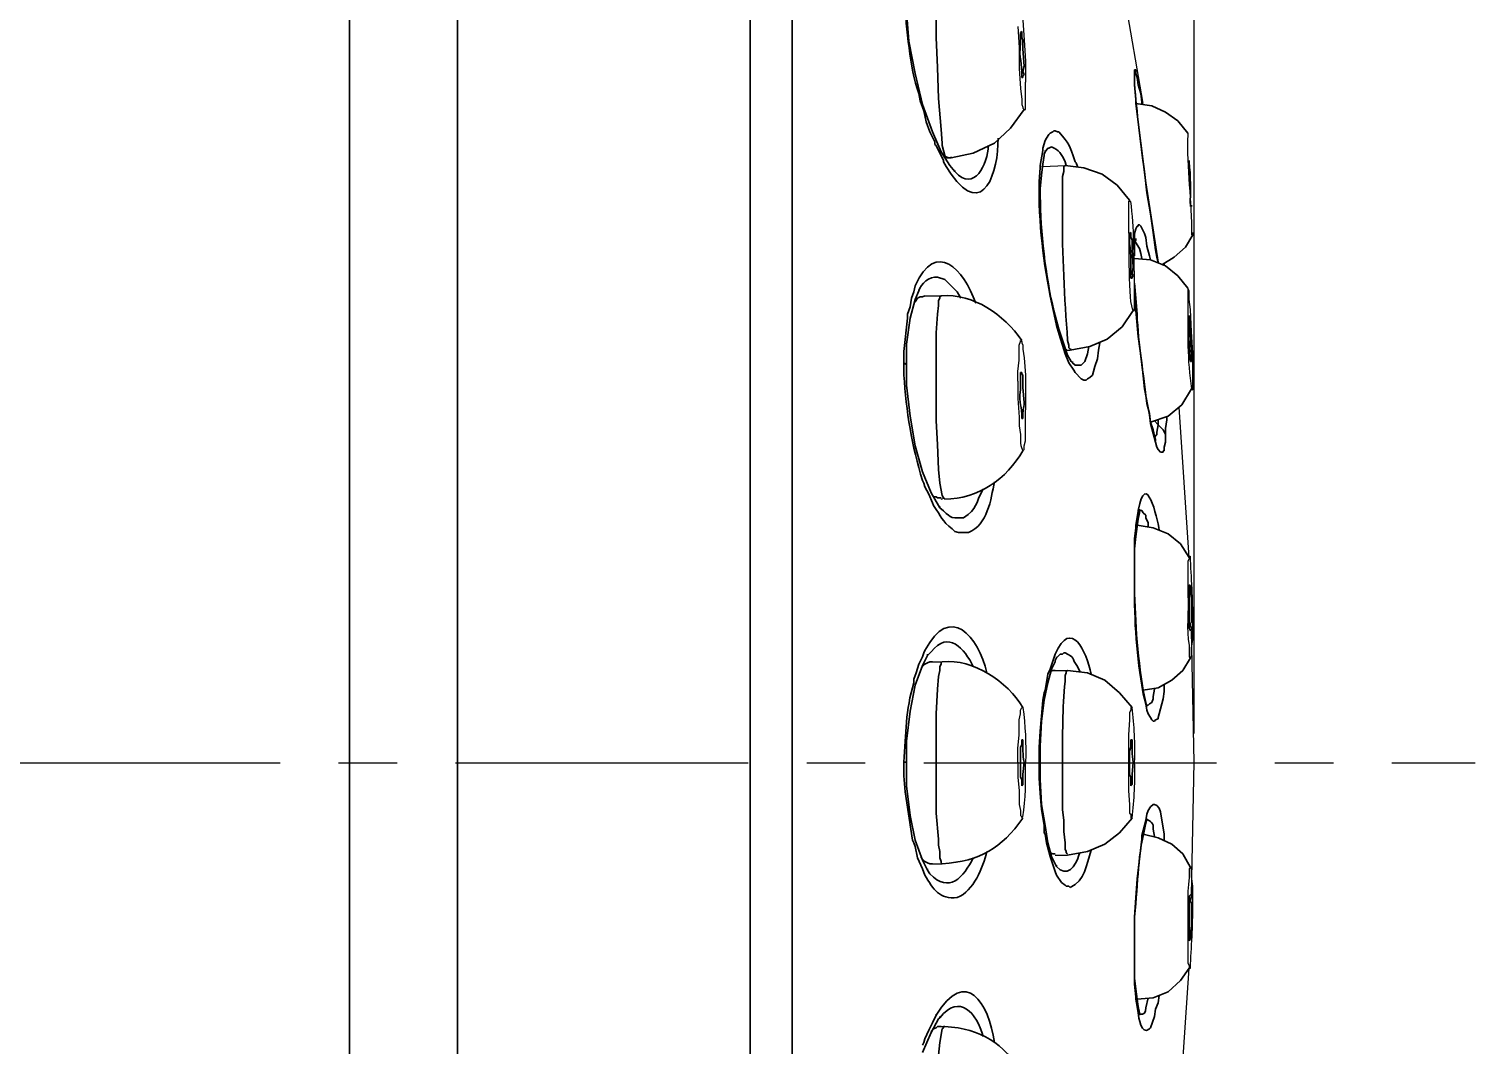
# Model space of a CAD drawing. Header units: millimetres. Extents: x 3631 to 3841, y 294 to 591.
# Drawn here: x 3772.29 to 3803.67, y 500.33 to 522.37 of the extents above; entities that cross this region are included whole.
import ezdxf

# ---------------------------------------------------------------- set-up
doc = ezdxf.new("R2010")
doc.units = ezdxf.units.MM
doc.header["$LTSCALE"] = 0.1
doc.linetypes.add('CENTERX2', pattern=[101.6, 63.5, -12.7, 12.7, -12.7])
for name, color, linetype in [('_U+B808_U+C774_U+C5B4 1', 7, 'Continuous'), ('CENTER', 1, 'CENTERX2'), ('DIM', 3, 'Continuous')]:
    doc.layers.add(name, color=color, linetype=linetype)

msp = doc.modelspace()

# ---------------------------------------------------------------- linework, layer by layer
at = {"layer": '_U+B808_U+C774_U+C5B4 1', "color": 7, "lineweight": 30}
for p, q in [((3779.252, 546.234), (3779.252, 466.665)), ((3781.593, 466.665), (3781.593, 546.234)), ((3787.944, 546.234), (3787.944, 466.692)), ((3788.859, 545.642), (3788.859, 467.257)), ((3791.98, 522.85), (3791.98, 522.177)), ((3791.388, 522.097), (3791.334, 522.743)), ((3793.837, 522.312), (3793.81, 522.285)), ((3793.81, 522.285), (3793.81, 522.07)), ((3793.837, 522.177), (3793.837, 522.312)), ((3791.522, 521.397), (3791.388, 522.097)), ((3791.98, 522.177), (3792.007, 521.532)), ((3793.864, 522.124), (3793.837, 522.177)), ((3793.864, 521.935), (3793.864, 522.124)), ((3793.89, 521.559), (3793.864, 521.935)), ((3791.684, 520.724), (3791.522, 521.397)), ((3792.007, 521.532), (3792.034, 520.859)), ((3793.864, 521.451), (3793.89, 521.559)), ((3793.89, 521.37), (3793.864, 521.451)), ((3793.864, 521.343), (3793.89, 521.37)), ((3793.864, 521.316), (3793.864, 521.343)), ((3796.285, 521.316), (3796.285, 521.478)), ((3796.285, 521.424), (3796.285, 521.478)), ((3796.285, 521.478), (3796.312, 521.478)), ((3796.285, 521.397), (3796.285, 521.424)), ((3796.285, 521.397), (3796.285, 521.316)), ((3796.285, 521.316), (3796.285, 521.343)), ((3796.285, 521.182), (3796.285, 521.316)), ((3796.285, 521.155), (3796.285, 521.316)), ((3796.312, 521.478), (3796.312, 521.397)), ((3796.312, 521.397), (3796.339, 521.316)), ((3796.339, 521.316), (3796.339, 521.343)), ((3796.339, 521.316), (3796.366, 521.155)), ((3791.603, 520.967), (3791.63, 520.805)), ((3796.285, 521.155), (3796.312, 520.832)), ((3796.366, 521.155), (3796.42, 520.967)), ((3796.42, 520.967), (3796.447, 520.778)), ((3791.711, 520.59), (3791.63, 520.805)), ((3791.899, 520.132), (3791.684, 520.724)), ((3792.034, 520.859), (3792.088, 520.186)), ((3796.312, 520.832), (3796.312, 520.751)), ((3796.662, 520.697), (3796.312, 520.751)), ((3796.527, 519.029), (3796.312, 520.751)), ((3796.447, 520.778), (3796.447, 520.724)), ((3796.958, 520.563), (3796.662, 520.697)), ((3791.765, 520.348), (3791.711, 520.59)), ((3791.845, 520.132), (3791.765, 520.348)), ((3793.594, 520.213), (3793.89, 520.617)), ((3797.227, 520.375), (3796.958, 520.563)), ((3797.442, 520.105), (3797.227, 520.375)), ((3791.953, 519.917), (3791.845, 520.132)), ((3792.088, 519.702), (3791.899, 520.132)), ((3792.088, 520.186), (3792.114, 519.89)), ((3793.245, 519.89), (3793.594, 520.213)), ((3791.953, 519.863), (3791.953, 519.917)), ((3791.98, 519.836), (3791.953, 519.863)), ((3792.141, 519.513), (3791.98, 519.836)), ((3792.276, 519.406), (3792.088, 519.702)), ((3792.114, 519.89), (3792.114, 519.836)), ((3792.114, 519.836), (3792.168, 519.621)), ((3792.787, 519.675), (3793.245, 519.89)), ((3794.24, 519.406), (3794.294, 519.729)), ((3794.294, 519.783), (3794.294, 519.729)), ((3794.321, 519.648), (3794.348, 519.702)), ((3794.348, 519.702), (3794.402, 519.783)), ((3794.348, 519.702), (3794.348, 519.729)), ((3794.348, 519.702), (3794.348, 519.729)), ((3794.402, 519.783), (3794.429, 519.783)), ((3794.429, 519.783), (3794.482, 519.809)), ((3792.168, 519.594), (3792.141, 519.594)), ((3792.141, 519.487), (3792.141, 519.513)), ((3792.195, 519.379), (3792.141, 519.487)), ((3792.168, 519.621), (3792.195, 519.594)), ((3792.222, 519.567), (3792.168, 519.594)), ((3792.195, 519.594), (3792.249, 519.567)), ((3792.303, 519.217), (3792.195, 519.379)), ((3792.249, 519.567), (3792.222, 519.567)), ((3792.249, 519.567), (3792.303, 519.567)), ((3792.384, 519.271), (3792.276, 519.406)), ((3792.303, 519.567), (3792.787, 519.675)), ((3792.303, 519.567), (3792.303, 519.594)), ((3794.24, 519.406), (3794.24, 519.352)), ((3794.267, 519.191), (3794.294, 519.433)), ((3794.294, 519.379), (3794.267, 519.379)), ((3794.294, 519.433), (3794.321, 519.621)), ((3794.321, 519.621), (3794.321, 519.648)), ((3794.778, 519.406), (3794.752, 519.379)), ((3794.752, 519.379), (3794.752, 519.271)), ((3794.805, 519.406), (3794.778, 519.487)), ((3795.182, 519.352), (3794.778, 519.406)), ((3794.994, 519.487), (3795.021, 519.46)), ((3795.021, 519.46), (3795.048, 519.379)), ((3797.469, 519.487), (3797.469, 519.513)), ((3792.384, 519.271), (3792.384, 519.298)), ((3794.213, 519.056), (3794.24, 519.352)), ((3794.213, 519.056), (3794.213, 518.948)), ((3794.24, 518.895), (3794.267, 519.191)), ((3794.752, 519.271), (3794.725, 519.164)), ((3794.725, 519.164), (3794.725, 518.41)), ((3795.586, 519.217), (3795.182, 519.352)), ((3795.909, 518.975), (3795.586, 519.217)), ((3796.554, 518.814), (3796.501, 519.271)), ((3794.213, 518.733), (3794.213, 518.948)), ((3794.213, 518.787), (3794.24, 518.76)), ((3794.24, 518.733), (3794.24, 518.895)), ((3794.24, 518.733), (3794.24, 518.76)), ((3794.24, 518.76), (3794.24, 518.733)), ((3796.178, 518.652), (3795.909, 518.975)), ((3796.797, 517.307), (3796.527, 519.029)), ((3796.554, 518.814), (3796.635, 518.356)), ((3797.523, 518.518), (3797.523, 518.545)), ((3796.366, 518.087), (3796.366, 518.114)), ((3796.366, 518.114), (3796.393, 518.114)), ((3796.393, 518.114), (3796.42, 518.087)), ((3796.635, 518.356), (3796.689, 517.953)), ((3796.205, 517.953), (3796.178, 517.926)), ((3796.178, 517.926), (3796.178, 517.711)), ((3796.205, 517.845), (3796.205, 517.953)), ((3796.231, 517.791), (3796.205, 517.845)), ((3796.285, 517.926), (3796.312, 518.033)), ((3796.285, 517.818), (3796.285, 517.926)), ((3796.285, 517.791), (3796.285, 517.818)), ((3796.312, 518.033), (3796.339, 518.087)), ((3796.312, 517.791), (3796.312, 517.818)), ((3796.339, 518.087), (3796.366, 518.087)), ((3796.42, 518.087), (3796.501, 517.926)), ((3796.501, 517.926), (3796.527, 517.845)), ((3796.527, 517.845), (3796.554, 517.657)), ((3796.689, 517.953), (3796.743, 517.576)), ((3797.389, 517.63), (3797.55, 517.899)), ((3796.231, 517.576), (3796.231, 517.791)), ((3796.258, 517.199), (3796.231, 517.576)), ((3796.285, 517.711), (3796.312, 517.791)), ((3796.285, 517.684), (3796.285, 517.791)), ((3796.285, 517.791), (3796.285, 517.711)), ((3796.285, 517.684), (3796.285, 517.711)), ((3796.285, 517.684), (3796.285, 517.711)), ((3796.285, 517.711), (3796.285, 517.603)), ((3796.285, 517.63), (3796.285, 517.684)), ((3796.285, 517.442), (3796.285, 517.63)), ((3796.312, 517.737), (3796.339, 517.684)), ((3796.339, 517.684), (3796.393, 517.603)), ((3796.393, 517.603), (3796.42, 517.495)), ((3796.42, 517.495), (3796.447, 517.388)), ((3796.554, 517.657), (3796.608, 517.442)), ((3796.77, 517.415), (3796.743, 517.576)), ((3797.146, 517.415), (3797.389, 517.63)), ((3796.231, 517.065), (3796.258, 517.199)), ((3796.635, 517.361), (3796.285, 517.388)), ((3796.635, 517.361), (3796.608, 517.442)), ((3796.958, 517.226), (3796.635, 517.361)), ((3796.797, 517.307), (3796.77, 517.415)), ((3796.877, 517.253), (3797.146, 517.415)), ((3796.931, 517.253), (3796.931, 517.28)), ((3797.227, 517.011), (3796.958, 517.226)), ((3796.258, 517.011), (3796.231, 517.065)), ((3796.231, 516.984), (3796.258, 517.011)), ((3796.231, 516.957), (3796.231, 516.984)), ((3797.442, 516.742), (3797.227, 517.011)), ((3791.496, 516.661), (3791.442, 516.527)), ((3791.522, 516.796), (3791.496, 516.661)), ((3791.522, 516.5), (3791.603, 516.688)), ((3791.576, 516.527), (3791.63, 516.554)), ((3791.603, 516.688), (3791.603, 516.715)), ((3791.63, 516.554), (3791.684, 516.554)), ((3791.684, 516.554), (3791.738, 516.58)), ((3792.088, 516.58), (3792.061, 516.554)), ((3792.061, 516.554), (3792.061, 516.527)), ((3796.312, 516.527), (3796.285, 516.85)), ((3796.285, 516.823), (3796.312, 516.338)), ((3791.361, 516.177), (3791.415, 516.338)), ((3791.415, 516.338), (3791.442, 516.527)), ((3791.415, 516.096), (3791.522, 516.5)), ((3791.522, 516.446), (3791.496, 516.419)), ((3791.522, 516.446), (3791.576, 516.527)), ((3792.034, 516.365), (3792.007, 516.177)), ((3792.061, 516.527), (3792.034, 516.473)), ((3792.034, 516.473), (3792.034, 516.365)), ((3794.644, 515.854), (3794.536, 516.258)), ((3796.016, 515.908), (3796.258, 516.258)), ((3796.339, 516.177), (3796.312, 516.527)), ((3796.312, 516.338), (3796.312, 516.258)), ((3796.366, 515.692), (3796.312, 516.258)), ((3791.28, 515.37), (3791.361, 516.096)), ((3791.334, 515.531), (3791.415, 516.096)), ((3791.361, 516.177), (3791.361, 516.096)), ((3792.007, 516.177), (3791.98, 515.773)), ((3794.563, 516.069), (3794.59, 515.935)), ((3794.59, 515.935), (3794.671, 515.666)), ((3797.469, 515.988), (3797.469, 516.15)), ((3791.98, 515.773), (3791.98, 514.939)), ((3794.752, 515.531), (3794.644, 515.854)), ((3794.671, 515.666), (3794.725, 515.504)), ((3794.832, 515.612), (3794.859, 515.504)), ((3795.317, 515.477), (3795.693, 515.639)), ((3795.693, 515.639), (3796.016, 515.908)), ((3796.447, 515.127), (3796.366, 515.692)), ((3791.28, 515.127), (3791.28, 515.37)), ((3791.334, 515.074), (3791.334, 515.531)), ((3794.778, 515.316), (3794.725, 515.504)), ((3794.832, 515.289), (3794.752, 515.531)), ((3794.859, 515.127), (3794.778, 515.316)), ((3794.805, 515.423), (3794.805, 515.396)), ((3794.913, 515.154), (3794.832, 515.289)), ((3794.859, 515.504), (3794.859, 515.45)), ((3794.859, 515.45), (3794.886, 515.423)), ((3794.886, 515.396), (3795.317, 515.477)), ((3794.886, 515.423), (3794.913, 515.423)), ((3795.263, 515.316), (3795.209, 515.154)), ((3795.29, 515.477), (3795.263, 515.316)), ((3795.505, 515.396), (3795.478, 515.208)), ((3795.532, 515.558), (3795.505, 515.396)), ((3797.523, 515.289), (3797.523, 515.154)), ((3791.28, 515.127), (3791.28, 514.858)), ((3791.28, 515.127), (3791.307, 515.1)), ((3791.307, 515.1), (3791.334, 515.074)), ((3791.334, 515.074), (3791.334, 515.1)), ((3791.334, 514.643), (3791.334, 515.074)), ((3794.967, 514.966), (3794.859, 515.127)), ((3794.94, 515.127), (3794.913, 515.154)), ((3794.94, 515.127), (3794.94, 515.154)), ((3794.994, 515.074), (3794.94, 515.127)), ((3795.128, 515.074), (3794.994, 515.074)), ((3795.209, 515.154), (3795.128, 515.074)), ((3795.424, 515.047), (3795.397, 514.939)), ((3795.478, 515.208), (3795.424, 515.047)), ((3796.501, 514.562), (3796.447, 515.127)), ((3797.523, 515.154), (3797.496, 515.154)), ((3791.98, 514.939), (3791.98, 513.863)), ((3793.837, 514.885), (3793.837, 514.912)), ((3793.864, 514.858), (3793.837, 514.885)), ((3793.864, 514.589), (3793.864, 514.858)), ((3794.994, 514.912), (3794.967, 514.966)), ((3795.128, 514.778), (3794.994, 514.912)), ((3795.182, 514.751), (3795.128, 514.778)), ((3795.236, 514.751), (3795.182, 514.751)), ((3795.263, 514.778), (3795.236, 514.751)), ((3795.317, 514.804), (3795.263, 514.778)), ((3795.37, 514.858), (3795.317, 514.804)), ((3795.397, 514.939), (3795.37, 514.858)), ((3791.415, 513.97), (3791.334, 514.643)), ((3793.89, 514.266), (3793.864, 514.589)), ((3796.608, 513.997), (3796.501, 514.562)), ((3797.308, 514.212), (3797.523, 514.562)), ((3797.012, 513.97), (3797.308, 514.212)), ((3791.522, 513.324), (3791.415, 513.97)), ((3791.98, 513.863), (3792.007, 513.351)), ((3796.635, 513.809), (3796.608, 513.997)), ((3796.635, 513.836), (3797.012, 513.97)), ((3796.689, 513.594), (3796.635, 513.809)), ((3796.716, 513.863), (3796.797, 513.782)), ((3796.77, 513.62), (3796.797, 513.782)), ((3796.797, 513.782), (3796.797, 513.89)), ((3796.877, 513.701), (3796.797, 513.782)), ((3796.985, 513.89), (3796.958, 513.701)), ((3796.985, 513.89), (3796.985, 513.97)), ((3796.743, 513.405), (3796.689, 513.594)), ((3796.77, 513.567), (3796.716, 513.513)), ((3796.77, 513.298), (3796.743, 513.405)), ((3796.77, 513.62), (3796.77, 513.567)), ((3796.904, 513.674), (3796.877, 513.701)), ((3796.958, 513.567), (3796.904, 513.674)), ((3796.958, 513.405), (3796.931, 513.298)), ((3796.958, 513.701), (3796.958, 513.513)), ((3796.958, 513.513), (3796.958, 513.567)), ((3796.958, 513.513), (3796.958, 513.405)), ((3791.684, 512.759), (3791.522, 513.324)), ((3792.007, 513.351), (3792.034, 512.813)), ((3796.797, 513.244), (3796.77, 513.298)), ((3796.85, 513.19), (3796.797, 513.244)), ((3796.904, 513.19), (3796.85, 513.19)), ((3796.931, 513.217), (3796.904, 513.217)), ((3796.904, 513.217), (3796.904, 513.19)), ((3796.931, 513.298), (3796.931, 513.217)), ((3792.034, 512.813), (3792.061, 512.517)), ((3791.872, 512.302), (3791.684, 512.759)), ((3791.711, 512.517), (3791.684, 512.571)), ((3791.738, 512.436), (3791.711, 512.517)), ((3792.061, 512.517), (3792.114, 512.248)), ((3791.818, 512.275), (3791.738, 512.436)), ((3791.899, 512.087), (3791.818, 512.275)), ((3792.034, 512.033), (3791.872, 512.302)), ((3791.926, 512.221), (3791.872, 512.302)), ((3791.98, 512.221), (3791.926, 512.221)), ((3792.007, 512.194), (3791.98, 512.221)), ((3792.088, 512.194), (3792.007, 512.194)), ((3792.114, 512.248), (3792.141, 512.194)), ((3792.141, 512.194), (3792.168, 512.167)), ((3791.899, 512.087), (3791.926, 512.033)), ((3792.061, 511.979), (3792.034, 512.033)), ((3792.061, 511.979), (3792.061, 512.006)), ((3796.312, 511.602), (3796.366, 511.898)), ((3796.366, 511.925), (3796.366, 511.898)), ((3796.366, 511.737), (3796.393, 511.871)), ((3796.393, 511.871), (3796.393, 511.952)), ((3796.393, 511.925), (3796.447, 511.925)), ((3796.447, 511.925), (3796.474, 511.871)), ((3796.474, 511.871), (3796.527, 511.818)), ((3796.285, 511.306), (3796.312, 511.549)), ((3796.312, 511.602), (3796.312, 511.549)), ((3796.312, 511.36), (3796.339, 511.575)), ((3796.339, 511.575), (3796.366, 511.737)), ((3796.689, 511.549), (3796.339, 511.602)), ((3796.527, 511.818), (3796.527, 511.764)), ((3796.527, 511.764), (3796.581, 511.656)), ((3796.581, 511.656), (3796.581, 511.575)), ((3797.012, 511.414), (3796.689, 511.549)), ((3796.285, 511.091), (3796.312, 511.36)), ((3796.285, 511.064), (3796.285, 511.306)), ((3797.281, 511.199), (3797.012, 511.414)), ((3796.285, 511.01), (3796.285, 511.091)), ((3796.285, 511.064), (3796.285, 511.01)), ((3796.285, 511.064), (3796.285, 511.01)), ((3796.285, 510.876), (3796.285, 511.01)), ((3796.285, 511.01), (3796.285, 510.768)), ((3797.469, 510.903), (3797.281, 511.199)), ((3796.285, 510.553), (3796.285, 510.876)), ((3796.285, 510.768), (3796.285, 510.445)), ((3796.285, 510.445), (3796.285, 510.553)), ((3796.285, 510.445), (3796.285, 510.472)), ((3796.285, 510.257), (3796.285, 510.445)), ((3797.469, 510.311), (3797.496, 510.284)), ((3797.496, 510.284), (3797.496, 510.149)), ((3797.469, 509.369), (3797.469, 509.961)), ((3797.496, 510.149), (3797.523, 510.015)), ((3797.523, 510.015), (3797.523, 509.692)), ((3797.523, 509.692), (3797.523, 509.503)), ((3797.496, 509.315), (3797.469, 509.369)), ((3797.523, 509.503), (3797.496, 509.477)), ((3797.496, 509.477), (3797.496, 509.423)), ((3797.496, 509.423), (3797.523, 509.369)), ((3797.523, 509.342), (3797.496, 509.315)), ((3797.523, 509.369), (3797.523, 509.342)), ((3791.603, 508.589), (3791.684, 508.75)), ((3791.711, 508.831), (3791.684, 508.75)), ((3791.684, 508.562), (3791.792, 508.777)), ((3791.738, 508.885), (3791.711, 508.831)), ((3791.792, 508.777), (3791.872, 508.858)), ((3791.792, 508.777), (3791.792, 508.804)), ((3794.563, 508.804), (3794.456, 508.481)), ((3794.563, 508.669), (3794.59, 508.723)), ((3794.59, 508.723), (3794.59, 508.75)), ((3794.617, 508.75), (3794.59, 508.723)), ((3797.335, 508.454), (3797.496, 508.723)), ((3791.549, 508.4), (3791.496, 508.266)), ((3791.522, 508.131), (3791.684, 508.562)), ((3791.549, 508.4), (3791.603, 508.589)), ((3791.684, 508.535), (3791.657, 508.508)), ((3791.684, 508.535), (3791.738, 508.589)), ((3791.738, 508.589), (3791.792, 508.615)), ((3791.792, 508.615), (3791.845, 508.642)), ((3791.845, 508.642), (3791.899, 508.642)), ((3792.061, 508.454), (3792.034, 508.319)), ((3792.088, 508.589), (3792.061, 508.535)), ((3792.061, 508.535), (3792.061, 508.454)), ((3792.114, 508.642), (3792.088, 508.615)), ((3792.088, 508.615), (3792.088, 508.589)), ((3794.402, 508.185), (3794.482, 508.481)), ((3794.456, 508.481), (3794.402, 508.373)), ((3794.509, 508.454), (3794.456, 508.427)), ((3794.482, 508.481), (3794.563, 508.642)), ((3794.563, 508.454), (3794.509, 508.454)), ((3794.563, 508.642), (3794.563, 508.669)), ((3795.263, 508.4), (3794.832, 508.454)), ((3795.048, 508.535), (3795.101, 508.427)), ((3795.64, 508.239), (3795.263, 508.4)), ((3797.093, 508.239), (3797.335, 508.454)), ((3791.415, 507.566), (3791.522, 508.131)), ((3791.496, 508.266), (3791.496, 508.185)), ((3792.034, 508.319), (3792.007, 508.05)), ((3794.321, 507.808), (3794.402, 508.185)), ((3794.348, 508.023), (3794.402, 508.373)), ((3795.962, 507.97), (3795.64, 508.239)), ((3796.474, 507.943), (3796.447, 508.131)), ((3796.474, 508.023), (3796.797, 508.077)), ((3796.797, 508.077), (3797.093, 508.239)), ((3796.931, 508.158), (3796.931, 507.997)), ((3792.007, 508.05), (3791.98, 507.512)), ((3794.267, 507.351), (3794.321, 507.808)), ((3794.267, 507.458), (3794.294, 507.808)), ((3794.321, 507.97), (3794.294, 507.808)), ((3794.348, 508.023), (3794.321, 507.97)), ((3796.231, 507.647), (3795.962, 507.97)), ((3796.527, 507.727), (3796.474, 507.943)), ((3796.527, 507.754), (3796.501, 507.889)), ((3796.554, 507.674), (3796.527, 507.754)), ((3796.662, 507.754), (3796.608, 507.727)), ((3796.689, 507.835), (3796.662, 507.754)), ((3796.716, 508.05), (3796.689, 507.889)), ((3796.689, 507.889), (3796.689, 507.835)), ((3796.904, 507.835), (3796.823, 507.512)), ((3796.931, 507.997), (3796.904, 507.835)), ((3791.334, 506.92), (3791.415, 507.566)), ((3791.98, 507.512), (3791.98, 506.463)), ((3794.24, 507.135), (3794.267, 507.458)), ((3796.554, 507.593), (3796.527, 507.727)), ((3796.581, 507.701), (3796.554, 507.701)), ((3796.581, 507.512), (3796.554, 507.593)), ((3796.608, 507.727), (3796.581, 507.701)), ((3796.635, 507.431), (3796.581, 507.512)), ((3796.823, 507.512), (3796.797, 507.431)), ((3794.213, 506.786), (3794.24, 507.135)), ((3794.24, 506.813), (3794.267, 507.351)), ((3796.662, 507.378), (3796.635, 507.431)), ((3796.689, 507.351), (3796.662, 507.378)), ((3796.716, 507.351), (3796.689, 507.351)), ((3796.743, 507.378), (3796.716, 507.351)), ((3796.797, 507.405), (3796.743, 507.378)), ((3796.797, 507.431), (3796.797, 507.405)), ((3791.334, 506.463), (3791.334, 506.92)), ((3793.837, 506.839), (3793.81, 506.786)), ((3793.837, 506.947), (3793.837, 506.839)), ((3794.24, 506.463), (3794.24, 506.813)), ((3796.205, 506.947), (3796.205, 506.786)), ((3793.81, 506.786), (3793.81, 506.463)), ((3794.213, 506.463), (3794.213, 506.786)), ((3796.205, 506.786), (3796.178, 506.705)), ((3796.178, 506.705), (3796.178, 506.463)), ((3791.28, 506.463), (3791.334, 506.463)), ((3791.28, 506.463), (3791.28, 506.167)), ((3791.334, 505.952), (3791.334, 506.463)), ((3791.98, 506.463), (3791.98, 505.36)), ((3793.81, 506.463), (3793.81, 506.14)), ((3793.864, 506.194), (3793.89, 506.463)), ((3793.864, 505.978), (3793.864, 506.194)), ((3794.213, 506.463), (3794.24, 506.463)), ((3794.213, 506.113), (3794.213, 506.463)), ((3794.24, 506.086), (3794.24, 506.463)), ((3794.725, 506.463), (3794.725, 505.44)), ((3796.178, 506.463), (3796.178, 506.194)), ((3796.178, 506.194), (3796.205, 506.14)), ((3796.231, 506.194), (3796.258, 506.463)), ((3796.231, 505.978), (3796.231, 506.194)), ((3791.307, 505.817), (3791.28, 506.167)), ((3791.415, 505.306), (3791.334, 505.952)), ((3793.81, 506.14), (3793.837, 506.086)), ((3793.837, 506.086), (3793.837, 505.952)), ((3793.837, 505.952), (3793.864, 505.978)), ((3794.24, 505.79), (3794.213, 506.113)), ((3794.267, 505.548), (3794.24, 506.086)), ((3796.205, 506.14), (3796.205, 505.952)), ((3796.205, 505.952), (3796.231, 505.978)), ((3791.469, 504.768), (3791.307, 505.817)), ((3794.267, 505.44), (3794.24, 505.79)), ((3791.522, 504.768), (3791.415, 505.306)), ((3791.98, 505.36), (3792.034, 504.794)), ((3794.348, 505.09), (3794.267, 505.548)), ((3794.321, 505.09), (3794.267, 505.44)), ((3794.725, 505.44), (3794.752, 505.198)), ((3795.962, 504.929), (3796.231, 505.252)), ((3796.527, 505.198), (3796.554, 505.333)), ((3796.554, 505.333), (3796.581, 505.413)), ((3796.581, 505.413), (3796.635, 505.494)), ((3796.635, 505.494), (3796.689, 505.548)), ((3796.689, 505.548), (3796.716, 505.548)), ((3796.716, 505.548), (3796.77, 505.521)), ((3796.77, 505.521), (3796.823, 505.467)), ((3796.823, 505.467), (3796.85, 505.386)), ((3796.85, 505.386), (3796.931, 504.902)), ((3794.321, 504.929), (3794.321, 505.09)), ((3794.348, 504.902), (3794.321, 504.929)), ((3794.402, 504.714), (3794.348, 505.09)), ((3794.752, 505.198), (3794.752, 504.956)), ((3794.752, 504.956), (3794.778, 504.714)), ((3795.64, 504.687), (3795.962, 504.929)), ((3796.447, 504.875), (3796.527, 505.198)), ((3796.689, 505.01), (3796.716, 504.848)), ((3791.496, 504.714), (3791.469, 504.768)), ((3791.522, 504.633), (3791.496, 504.714)), ((3791.684, 504.337), (3791.522, 504.768)), ((3791.522, 504.633), (3791.576, 504.391)), ((3792.034, 504.794), (3792.034, 504.66)), ((3792.034, 504.66), (3792.061, 504.525)), ((3794.375, 504.714), (3794.348, 504.902)), ((3794.429, 504.525), (3794.375, 504.714)), ((3794.482, 504.418), (3794.402, 504.714)), ((3794.778, 504.714), (3794.778, 504.579)), ((3795.263, 504.525), (3795.64, 504.687)), ((3796.339, 503.933), (3796.447, 504.794)), ((3796.447, 504.875), (3796.447, 504.794)), ((3796.797, 504.821), (3796.474, 504.902)), ((3797.093, 504.687), (3796.797, 504.821)), ((3796.931, 504.902), (3796.931, 504.768)), ((3797.335, 504.472), (3797.093, 504.687)), ((3791.684, 504.149), (3791.576, 504.391)), ((3791.657, 504.418), (3791.657, 504.391)), ((3791.738, 504.31), (3791.657, 504.391)), ((3791.792, 504.122), (3791.684, 504.337)), ((3791.792, 504.283), (3791.738, 504.31)), ((3792.061, 504.525), (3792.061, 504.391)), ((3792.061, 504.391), (3792.088, 504.31)), ((3792.088, 504.31), (3792.088, 504.283)), ((3794.429, 504.525), (3794.456, 504.418)), ((3794.456, 504.498), (3794.509, 504.472)), ((3794.536, 504.176), (3794.456, 504.418)), ((3794.59, 504.202), (3794.482, 504.418)), ((3794.509, 504.472), (3794.563, 504.472)), ((3794.778, 504.579), (3794.805, 504.525)), ((3794.805, 504.525), (3794.805, 504.498)), ((3794.805, 504.498), (3794.832, 504.472)), ((3794.832, 504.445), (3795.263, 504.525)), ((3795.074, 504.445), (3795.101, 504.498)), ((3797.496, 504.176), (3797.335, 504.472)), ((3791.684, 504.149), (3791.738, 504.014)), ((3791.845, 504.256), (3791.792, 504.283)), ((3791.792, 504.122), (3791.792, 504.149)), ((3791.792, 504.122), (3791.845, 504.041)), ((3791.899, 504.256), (3791.845, 504.256)), ((3792.088, 504.283), (3792.114, 504.256)), ((3794.536, 504.176), (3794.563, 504.095)), ((3794.59, 504.202), (3794.59, 504.229)), ((3796.312, 503.53), (3796.339, 503.933)), ((3796.285, 503.099), (3796.312, 503.53)), ((3797.469, 503.557), (3797.496, 503.584)), ((3797.469, 502.965), (3797.469, 503.557)), ((3797.496, 503.584), (3797.523, 503.584)), ((3797.523, 503.557), (3797.496, 503.476)), ((3797.496, 503.476), (3797.496, 503.449)), ((3797.496, 503.449), (3797.523, 503.395)), ((3797.523, 503.584), (3797.523, 503.557)), ((3797.523, 503.395), (3797.523, 503.234)), ((3796.285, 503.099), (3796.285, 503.126)), ((3796.285, 502.588), (3796.285, 503.099)), ((3796.285, 502.453), (3796.285, 503.099)), ((3797.523, 503.234), (3797.523, 502.911)), ((3797.523, 502.911), (3797.496, 502.749)), ((3797.496, 502.749), (3797.496, 502.642)), ((3796.285, 502.48), (3796.285, 502.588)), ((3796.285, 502.346), (3796.285, 502.48)), ((3796.285, 501.646), (3796.285, 502.453)), ((3797.496, 502.642), (3797.469, 502.588)), ((3796.285, 501.781), (3796.285, 502.346)), ((3797.281, 501.727), (3797.469, 501.996)), ((3796.312, 501.538), (3796.285, 501.781)), ((3796.312, 501.377), (3796.285, 501.646)), ((3796.339, 501.323), (3796.312, 501.538)), ((3796.689, 501.35), (3797.012, 501.485)), ((3797.012, 501.485), (3797.281, 501.727)), ((3796.312, 501.377), (3796.312, 501.323)), ((3796.339, 501.162), (3796.312, 501.323)), ((3796.339, 501.323), (3796.689, 501.35)), ((3796.366, 501.162), (3796.339, 501.323)), ((3796.366, 501.027), (3796.339, 501.162)), ((3796.393, 501.027), (3796.366, 501.162)), ((3796.527, 501.135), (3796.581, 501.35)), ((3791.872, 500.597), (3792.034, 500.893)), ((3791.98, 500.973), (3791.899, 500.812)), ((3791.98, 500.973), (3791.98, 501)), ((3792.034, 500.893), (3792.061, 500.92)), ((3792.061, 500.92), (3792.061, 500.947)), ((3796.393, 500.973), (3796.393, 501.027)), ((3791.684, 500.166), (3791.872, 500.597)), ((3791.738, 500.462), (3791.818, 500.651)), ((3791.818, 500.651), (3791.899, 500.812)), ((3791.872, 500.624), (3791.926, 500.677)), ((3791.926, 500.677), (3791.98, 500.704)), ((3791.98, 500.704), (3792.007, 500.731)), ((3792.007, 500.731), (3792.088, 500.731)), ((3792.114, 500.677), (3792.061, 500.381)), ((3792.141, 500.704), (3792.114, 500.677)), ((3792.168, 500.731), (3792.141, 500.731)), ((3792.141, 500.731), (3792.141, 500.704)), ((3791.711, 500.381), (3791.684, 500.328)), ((3791.738, 500.462), (3791.711, 500.381)), ((3792.061, 500.381), (3792.034, 500.112))]:
    msp.add_line(p, q, dxfattribs=at)
at = {"layer": '_U+B808_U+C774_U+C5B4 1', "color": 7, "lineweight": 25}
for p, q in [((3781.593, 468.306), (3781.593, 544.619)), ((3796.474, 520.751), (3795.936, 523.846)), ((3793.864, 522.554), (3793.89, 522.124)), ((3793.756, 522.42), (3793.783, 521.962)), ((3793.783, 521.962), (3793.783, 521.505)), ((3793.89, 522.124), (3793.917, 521.666)), ((3793.917, 521.666), (3793.917, 521.209)), ((3793.783, 521.505), (3793.81, 521.074)), ((3793.81, 521.074), (3793.837, 520.832)), ((3793.837, 520.832), (3793.837, 520.724)), ((3793.837, 520.724), (3793.864, 520.671)), ((3793.864, 520.671), (3793.864, 520.644)), ((3793.864, 520.644), (3793.89, 520.617)), ((3797.442, 520.105), (3797.442, 520.079)), ((3792.249, 519.567), (3792.303, 519.567)), ((3794.294, 519.379), (3794.778, 519.406)), ((3797.55, 517.899), (3797.55, 517.953)), ((3791.738, 516.58), (3792.088, 516.58)), ((3797.469, 516.688), (3797.442, 516.742)), ((3797.469, 516.5), (3797.469, 516.688)), ((3797.496, 516.284), (3797.469, 516.5)), ((3797.523, 515.8), (3797.496, 516.284)), ((3793.81, 515.585), (3793.81, 515.612)), ((3793.81, 515.612), (3793.837, 515.585)), ((3797.55, 515.343), (3797.523, 515.8)), ((3793.783, 515.504), (3793.81, 515.585)), ((3793.783, 515.181), (3793.783, 515.504)), ((3793.837, 515.585), (3793.837, 515.558)), ((3793.837, 515.558), (3793.864, 515.504)), ((3793.864, 515.504), (3793.864, 515.423)), ((3793.864, 515.423), (3793.89, 515.235)), ((3794.805, 515.396), (3794.886, 515.396)), ((3797.55, 514.858), (3797.55, 515.343)), ((3793.756, 514.939), (3793.783, 515.181)), ((3793.89, 515.235), (3793.917, 514.858)), ((3793.756, 514.724), (3793.756, 514.939)), ((3793.917, 514.858), (3793.917, 514.105)), ((3793.917, 513.432), (3793.917, 514.105)), ((3797.469, 510.903), (3797.254, 514.159)), ((3793.89, 513.324), (3793.917, 513.432)), ((3793.864, 513.217), (3793.89, 513.244)), ((3793.89, 513.244), (3793.89, 513.324)), ((3792.088, 512.167), (3792.168, 512.194)), ((3797.469, 510.903), (3797.469, 510.876)), ((3797.469, 510.876), (3797.442, 510.822)), ((3797.442, 510.822), (3797.442, 510.095)), ((3797.55, 509.127), (3797.55, 509.53)), ((3797.577, 506.463), (3797.523, 509.315)), ((3797.523, 508.938), (3797.55, 509.127)), ((3797.496, 508.723), (3797.523, 508.777)), ((3797.523, 508.777), (3797.523, 508.938)), ((3791.899, 508.642), (3792.114, 508.642)), ((3794.563, 508.454), (3794.832, 508.454)), ((3793.783, 507.378), (3793.81, 507.512)), ((3793.81, 507.593), (3793.837, 507.647)), ((3793.81, 507.512), (3793.81, 507.593)), ((3793.837, 507.647), (3793.864, 507.647)), ((3796.205, 507.593), (3796.178, 507.539)), ((3796.178, 507.539), (3796.178, 507.378)), ((3796.231, 507.647), (3796.205, 507.647)), ((3796.205, 507.647), (3796.205, 507.593)), ((3793.783, 507.055), (3793.783, 507.378)), ((3796.178, 507.378), (3796.151, 507.055)), ((3793.756, 506.759), (3793.783, 507.055)), ((3796.151, 507.055), (3796.151, 506.463)), ((3793.756, 506.463), (3793.756, 506.759)), ((3793.756, 506.463), (3793.756, 506.14)), ((3796.151, 506.463), (3796.151, 505.844)), ((3797.523, 503.584), (3797.577, 506.463)), ((3793.756, 506.14), (3793.783, 505.844)), ((3793.783, 505.844), (3793.783, 505.548)), ((3796.151, 505.844), (3796.178, 505.548)), ((3793.783, 505.548), (3793.81, 505.413)), ((3793.81, 505.413), (3793.81, 505.306)), ((3793.81, 505.306), (3793.837, 505.279)), ((3793.837, 505.279), (3793.837, 505.252)), ((3793.837, 505.252), (3793.864, 505.279)), ((3796.178, 505.548), (3796.178, 505.36)), ((3796.178, 505.36), (3796.205, 505.333)), ((3796.205, 505.333), (3796.205, 505.252)), ((3796.205, 505.252), (3796.231, 505.252)), ((3794.563, 504.445), (3794.832, 504.445)), ((3791.899, 504.256), (3792.114, 504.256)), ((3797.523, 504.149), (3797.496, 504.176)), ((3797.523, 503.987), (3797.523, 504.149)), ((3797.55, 503.772), (3797.523, 503.987)), ((3797.55, 503.368), (3797.55, 503.772)), ((3797.442, 502.803), (3797.442, 502.104)), ((3797.442, 502.104), (3797.469, 502.05)), ((3797.254, 498.74), (3797.469, 501.996)), ((3797.469, 502.05), (3797.469, 501.996)), ((3792.088, 500.731), (3792.168, 500.731))]:
    msp.add_line(p, q, dxfattribs=at)
at = {"layer": '_U+B808_U+C774_U+C5B4 1', "color": 7, "lineweight": 30}
for points in [[(3791.603, 520.967), (3791.4, 521.524), (3791.354, 522.384), (3791.28, 522.985)], [(3793.81, 522.07), (3793.768, 521.697), (3793.858, 521.651), (3793.837, 521.316)], [(3793.837, 521.316), (3793.837, 521.316), (3793.864, 521.316), (3793.864, 521.316)], [(3796.501, 519.271), (3796.41, 519.907), (3796.337, 520.543), (3796.285, 521.182)], [(3793.325, 519.998), (3793.331, 519.274), (3793.015, 518.221), (3792.303, 519.217)], [(3794.348, 519.944), (3794.348, 519.944), (3794.375, 519.998), (3794.375, 519.998)], [(3794.375, 519.998), (3794.375, 519.998), (3794.429, 520.079), (3794.429, 520.079)], [(3794.429, 520.079), (3794.429, 520.079), (3794.456, 520.105), (3794.456, 520.105)], [(3794.456, 520.105), (3794.456, 520.105), (3794.509, 520.132), (3794.509, 520.132)], [(3794.509, 520.132), (3794.509, 520.132), (3794.536, 520.159), (3794.536, 520.159)], [(3794.536, 520.159), (3794.536, 520.159), (3794.563, 520.159), (3794.563, 520.159)], [(3794.563, 520.159), (3794.563, 520.159), (3794.617, 520.132), (3794.617, 520.132)], [(3794.617, 520.132), (3794.617, 520.132), (3794.644, 520.132), (3794.644, 520.132)], [(3794.644, 520.132), (3794.873, 519.852), (3794.865, 519.876), (3794.994, 519.487)], [(3793.11, 519.836), (3793.104, 519.437), (3792.807, 518.811), (3792.384, 519.271)], [(3794.294, 519.783), (3794.294, 519.783), (3794.348, 519.944), (3794.348, 519.944)], [(3794.482, 519.809), (3794.656, 519.739), (3794.698, 519.652), (3794.778, 519.487)], [(3797.496, 518.518), (3797.494, 518.841), (3797.507, 519.165), (3797.469, 519.487)], [(3794.563, 516.069), (3794.355, 516.963), (3794.232, 517.816), (3794.213, 518.733)], [(3794.536, 516.258), (3794.358, 516.958), (3794.241, 518.011), (3794.24, 518.733)], [(3797.523, 518.518), (3797.523, 518.518), (3797.496, 518.518), (3797.496, 518.518)], [(3794.725, 518.41), (3794.708, 517.474), (3794.767, 516.541), (3794.832, 515.612)], [(3791.522, 516.796), (3791.986, 517.809), (3792.568, 517.158), (3792.841, 516.419)], [(3796.178, 517.711), (3796.215, 517.462), (3796.202, 517.208), (3796.205, 516.957)], [(3791.603, 516.688), (3791.646, 516.846), (3791.84, 516.994), (3792.007, 516.984)], [(3792.007, 516.984), (3792.007, 516.984), (3792.168, 516.93), (3792.168, 516.93)], [(3792.168, 516.93), (3792.168, 516.93), (3792.437, 516.661), (3792.437, 516.661)], [(3796.205, 516.957), (3796.205, 516.957), (3796.231, 516.957), (3796.231, 516.957)], [(3793.837, 515.612), (3793.446, 516.177), (3792.799, 516.622), (3792.088, 516.58)], [(3792.437, 516.661), (3792.437, 516.661), (3792.518, 516.527), (3792.518, 516.527)], [(3796.554, 514.239), (3796.479, 514.885), (3796.368, 515.526), (3796.339, 516.177)], [(3797.496, 515.154), (3797.467, 515.459), (3797.459, 515.655), (3797.469, 515.988)], [(3797.469, 516.15), (3797.495, 515.844), (3797.503, 515.609), (3797.523, 515.289)], [(3791.684, 512.571), (3791.452, 513.313), (3791.329, 514.083), (3791.28, 514.858)], [(3793.837, 514.912), (3793.837, 514.912), (3793.81, 514.912), (3793.81, 514.912)], [(3793.81, 514.912), (3793.81, 514.787), (3793.81, 514.661), (3793.81, 514.535)], [(3793.81, 514.535), (3793.756, 514.214), (3793.856, 514.203), (3793.837, 513.916)], [(3793.864, 513.916), (3793.846, 514.108), (3793.894, 514.125), (3793.89, 514.266)], [(3796.608, 514.024), (3796.608, 514.024), (3796.554, 514.239), (3796.554, 514.239)], [(3793.837, 513.916), (3793.837, 513.916), (3793.864, 513.916), (3793.864, 513.916)], [(3796.635, 513.836), (3796.635, 513.836), (3796.608, 514.024), (3796.608, 514.024)], [(3796.689, 513.674), (3796.689, 513.674), (3796.635, 513.836), (3796.635, 513.836)], [(3796.716, 513.54), (3796.716, 513.54), (3796.689, 513.674), (3796.689, 513.674)], [(3796.743, 513.459), (3796.743, 513.459), (3796.716, 513.54), (3796.716, 513.54)], [(3796.743, 513.432), (3796.743, 513.432), (3796.743, 513.459), (3796.743, 513.459)], [(3792.168, 512.167), (3792.886, 512.174), (3793.514, 512.607), (3793.864, 513.217)], [(3796.366, 511.925), (3796.532, 512.822), (3796.774, 511.778), (3796.823, 511.495)], [(3793.245, 512.544), (3793.164, 512.155), (3793.103, 511.612), (3792.68, 511.441)], [(3793.002, 512.383), (3792.821, 512.062), (3792.886, 511.962), (3792.572, 511.764)], [(3792.33, 511.522), (3792.097, 511.702), (3792.099, 511.778), (3791.926, 512.033)], [(3792.572, 511.764), (3792.238, 511.744), (3792.312, 511.782), (3792.061, 511.979)], [(3792.384, 511.468), (3792.384, 511.468), (3792.33, 511.522), (3792.33, 511.522)], [(3792.464, 511.441), (3792.464, 511.441), (3792.384, 511.468), (3792.384, 511.468)], [(3792.68, 511.441), (3792.68, 511.441), (3792.464, 511.441), (3792.464, 511.441)], [(3796.447, 508.131), (3796.312, 508.855), (3796.273, 509.712), (3796.285, 510.445)], [(3797.469, 509.961), (3797.469, 510.077), (3797.469, 510.194), (3797.469, 510.311)], [(3796.501, 507.889), (3796.357, 508.61), (3796.296, 509.523), (3796.285, 510.257)], [(3791.738, 508.885), (3792.282, 509.923), (3792.889, 509.196), (3793.083, 508.4)], [(3791.872, 508.858), (3792.245, 509.331), (3792.594, 508.927), (3792.787, 508.535)], [(3794.563, 508.804), (3794.914, 509.6), (3795.239, 508.866), (3795.344, 508.373)], [(3793.864, 507.647), (3793.526, 508.216), (3792.793, 508.705), (3792.114, 508.642)], [(3794.617, 508.75), (3794.617, 508.75), (3794.671, 508.804), (3794.671, 508.804)], [(3794.671, 508.804), (3794.671, 508.804), (3794.725, 508.804), (3794.725, 508.804)], [(3794.725, 508.804), (3794.725, 508.804), (3794.752, 508.831), (3794.752, 508.831)], [(3794.752, 508.831), (3794.752, 508.831), (3794.778, 508.831), (3794.778, 508.831)], [(3794.778, 508.831), (3795.003, 508.73), (3794.903, 508.731), (3795.048, 508.535)], [(3794.805, 508.4), (3794.805, 508.4), (3794.778, 508.346), (3794.778, 508.346)], [(3794.832, 508.454), (3794.832, 508.454), (3794.805, 508.427), (3794.805, 508.427)], [(3794.805, 508.427), (3794.805, 508.427), (3794.805, 508.4), (3794.805, 508.4)], [(3791.28, 506.463), (3791.324, 507.082), (3791.314, 507.589), (3791.496, 508.185)], [(3794.778, 508.212), (3794.721, 507.631), (3794.72, 507.047), (3794.725, 506.463)], [(3794.778, 508.346), (3794.778, 508.346), (3794.778, 508.212), (3794.778, 508.212)], [(3793.864, 506.947), (3793.864, 506.947), (3793.837, 506.947), (3793.837, 506.947)], [(3793.89, 506.463), (3793.853, 506.622), (3793.865, 506.785), (3793.864, 506.947)], [(3796.231, 506.947), (3796.231, 506.947), (3796.205, 506.947), (3796.205, 506.947)], [(3796.258, 506.463), (3796.221, 506.622), (3796.233, 506.785), (3796.231, 506.947)], [(3792.114, 504.256), (3792.949, 504.326), (3793.38, 504.585), (3793.864, 505.252)], [(3796.285, 503.099), (3796.373, 503.919), (3796.336, 504.407), (3796.554, 505.225)], [(3796.554, 505.225), (3796.623, 505.174), (3796.71, 505.157), (3796.689, 505.01)], [(3792.787, 504.391), (3792.569, 503.958), (3792.262, 503.607), (3791.845, 504.041)], [(3793.083, 504.525), (3792.989, 504.189), (3792.799, 503.658), (3792.437, 503.53)], [(3795.074, 504.445), (3795.012, 504.207), (3794.812, 503.939), (3794.59, 504.202)], [(3795.344, 504.552), (3795.232, 504.225), (3795.219, 503.904), (3794.886, 503.745)], [(3792.437, 503.53), (3792.058, 503.475), (3791.912, 503.705), (3791.738, 504.014)], [(3794.59, 504.014), (3794.59, 504.014), (3794.563, 504.095), (3794.563, 504.095)], [(3794.698, 503.853), (3794.698, 503.853), (3794.59, 504.014), (3794.59, 504.014)], [(3794.778, 503.799), (3794.778, 503.799), (3794.698, 503.853), (3794.698, 503.853)], [(3794.805, 503.772), (3794.805, 503.772), (3794.778, 503.799), (3794.778, 503.799)], [(3794.859, 503.772), (3794.859, 503.772), (3794.805, 503.772), (3794.805, 503.772)], [(3794.886, 503.745), (3794.886, 503.745), (3794.859, 503.772), (3794.859, 503.772)], [(3797.469, 502.588), (3797.469, 502.714), (3797.469, 502.839), (3797.469, 502.965)], [(3791.98, 500.973), (3792.626, 502.038), (3793.121, 501.243), (3793.245, 500.381)], [(3792.061, 500.92), (3792.49, 501.455), (3792.862, 501.025), (3793.002, 500.516)], [(3796.797, 501.242), (3796.797, 501.242), (3796.743, 501.108), (3796.743, 501.108)], [(3796.823, 501.404), (3796.823, 501.404), (3796.797, 501.242), (3796.797, 501.242)], [(3796.608, 500.677), (3796.429, 500.528), (3796.374, 500.933), (3796.366, 501.027)], [(3796.527, 501.135), (3796.534, 501.027), (3796.491, 500.986), (3796.393, 501)], [(3796.716, 500.947), (3796.716, 500.947), (3796.635, 500.704), (3796.635, 500.704)], [(3796.743, 501.108), (3796.743, 501.108), (3796.716, 500.947), (3796.716, 500.947)], [(3793.864, 499.709), (3793.418, 500.372), (3792.98, 500.676), (3792.168, 500.731)], [(3796.635, 500.704), (3796.635, 500.704), (3796.608, 500.677), (3796.608, 500.677)]]:
    msp.add_open_spline(points, degree=3, dxfattribs=at)
at = {"layer": '_U+B808_U+C774_U+C5B4 1', "color": 7, "lineweight": 25}
for points in [[(3793.917, 520.617), (3793.917, 520.814), (3793.917, 521.011), (3793.917, 521.209)], [(3793.89, 520.617), (3793.89, 520.617), (3793.917, 520.617), (3793.917, 520.617)], [(3797.442, 520.079), (3797.405, 519.351), (3797.533, 518.618), (3797.523, 517.899)], [(3796.178, 518.652), (3796.178, 518.652), (3796.151, 518.625), (3796.151, 518.625)], [(3796.151, 518.625), (3796.151, 518.625), (3796.151, 518.491), (3796.151, 518.491)], [(3796.151, 518.491), (3796.151, 518.338), (3796.151, 518.186), (3796.151, 518.033)], [(3796.178, 518.625), (3796.178, 518.625), (3796.178, 518.652), (3796.178, 518.652)], [(3796.205, 518.625), (3796.205, 518.625), (3796.178, 518.625), (3796.178, 518.625)], [(3796.285, 516.85), (3796.274, 517.427), (3796.282, 518.061), (3796.205, 518.625)], [(3796.151, 518.033), (3796.179, 517.795), (3796.125, 516.393), (3796.258, 516.258)], [(3797.523, 517.899), (3797.523, 517.899), (3797.55, 517.899), (3797.55, 517.899)], [(3796.285, 516.258), (3796.285, 516.455), (3796.285, 516.652), (3796.285, 516.85)], [(3797.442, 516.742), (3797.442, 516.634), (3797.442, 516.527), (3797.442, 516.419)], [(3796.258, 516.258), (3796.258, 516.258), (3796.285, 516.258), (3796.285, 516.258)], [(3797.442, 516.419), (3797.441, 515.802), (3797.423, 515.165), (3797.523, 514.562)], [(3793.756, 514.724), (3793.756, 514.724), (3793.756, 514.347), (3793.756, 514.347)], [(3797.55, 514.535), (3797.55, 514.643), (3797.55, 514.751), (3797.55, 514.858)], [(3793.756, 514.347), (3793.756, 514.347), (3793.783, 513.943), (3793.783, 513.943)], [(3797.523, 514.562), (3797.523, 514.562), (3797.55, 514.535), (3797.55, 514.535)], [(3793.783, 513.943), (3793.783, 513.943), (3793.783, 513.755), (3793.783, 513.755)], [(3793.783, 513.755), (3793.783, 513.755), (3793.81, 513.567), (3793.81, 513.567)], [(3793.81, 513.567), (3793.807, 513.471), (3793.804, 513.289), (3793.864, 513.217)], [(3797.496, 510.93), (3797.496, 510.93), (3797.469, 510.903), (3797.469, 510.903)], [(3797.55, 509.53), (3797.554, 509.999), (3797.518, 510.467), (3797.496, 510.93)], [(3797.442, 510.095), (3797.461, 509.731), (3797.406, 509.35), (3797.469, 508.992)], [(3797.469, 508.992), (3797.469, 508.992), (3797.469, 508.75), (3797.469, 508.75)], [(3797.469, 508.75), (3797.469, 508.75), (3797.496, 508.723), (3797.496, 508.723)], [(3793.864, 507.647), (3793.909, 507.264), (3793.941, 506.855), (3793.917, 506.463)], [(3796.285, 506.463), (3796.309, 506.855), (3796.277, 507.264), (3796.231, 507.647)], [(3793.864, 505.279), (3793.919, 505.664), (3793.931, 506.07), (3793.917, 506.463)], [(3796.231, 505.252), (3796.276, 505.648), (3796.309, 506.06), (3796.285, 506.463)], [(3797.496, 504.176), (3797.496, 504.176), (3797.469, 504.149), (3797.469, 504.149)], [(3797.469, 504.149), (3797.469, 504.149), (3797.469, 503.96), (3797.469, 503.96)], [(3797.496, 504.176), (3797.496, 504.176), (3797.496, 504.202), (3797.496, 504.202)], [(3797.496, 504.202), (3797.496, 504.202), (3797.496, 504.176), (3797.496, 504.176)], [(3797.469, 503.96), (3797.417, 503.558), (3797.452, 503.219), (3797.442, 502.803)], [(3797.496, 501.996), (3797.52, 502.45), (3797.551, 502.909), (3797.55, 503.368)], [(3797.469, 501.996), (3797.469, 501.996), (3797.496, 501.996), (3797.496, 501.996)]]:
    msp.add_open_spline(points, degree=3, dxfattribs=at)
at = {"layer": 'CENTER'}
msp.add_line((3740.912, 506.449), (3803.675, 506.449), dxfattribs=at)
at = {"layer": 'DIM'}
msp.add_line((3797.577, 507.082), (3797.577, 566.146), dxfattribs=at)

doc.saveas('drawing.dxf')
